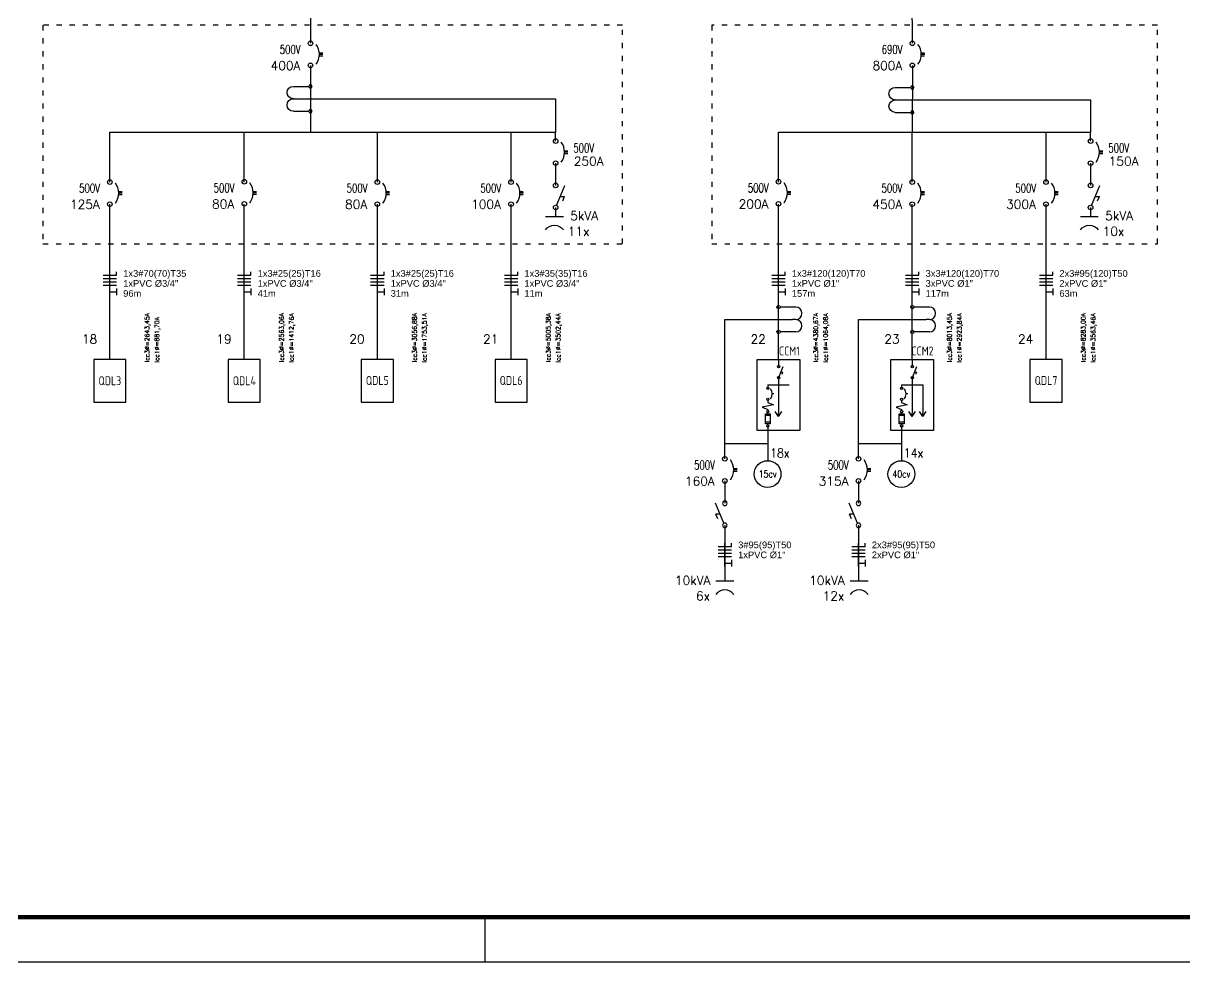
# Model space of a CAD drawing. Header units: millimetres. Extents: x 940 to 1964, y 1108 to 2381.
# Drawn here: x 1122.4 to 1382.9, y 1787.3 to 1997.7 of the extents above; entities that cross this region are included whole.
import ezdxf
from ezdxf.enums import TextEntityAlignment as Align

# ---------------------------------------------------------------- set-up
doc = ezdxf.new("R2010")
doc.units = ezdxf.units.MM
doc.header["$LTSCALE"] = 0.75
doc.linetypes.add('ACAD_ISO03W100', pattern=[30, 12, -18])
doc.layers.add('Alimentadores', color=7, linetype='Continuous', lineweight=25)
for name, color, linetype in [('ARQ-FOLHA', 7, 'Continuous'), ('MISC', 7, 'Continuous'), ('SYMS', 72, 'Continuous'), ('TAGS', 250, 'Continuous'), ('TERMS', 250, 'Continuous')]:
    doc.layers.add(name, color=color, linetype=linetype)
doc.styles.get("Standard").update_dxf_attribs({"font": 'arial.ttf'})
doc.styles.add('WD', font='romans.shx')
doc.styles.add('WD_IEC', font='isocp2.shx', dxfattribs={"width": 0.9, "height": 4})

# ---------------------------------------------------------------- blocks, each defined once
blk = doc.blocks.new('HCB11ML')
for p, q in [((0, 0.173), (0, 0.126)), ((0.188, 0), (0.25, 0)), ((0.25, 0), (0.312, 0.156)), ((0.312, 0.156), (0.375, -0.156)), ((0.375, -0.156), (0.438, 0)), ((0.438, 0), (0.467, 0)), ((0.562, 0), (0.531, 0)), ((0.562, 0.07), (0.844, 0.07)), ((0.562, -0.07), (0.562, 0.07)), ((0.609, 0.07), (0.609, -0.07)), ((0.797, 0.07), (0.797, -0.07)), ((0.844, 0.07), (0.844, -0.07)), ((0.875, 0), (0.844, 0)), ((0.844, -0.07), (0.562, -0.07))]:
    blk.add_line(p, q)
for centre in [(-0.155, 0), (0.155, 0), (0.499, 0), (0.905, 0)]:
    blk.add_circle(centre, 0.0322)
blk.add_arc((0, -0.109), 0.234, 53.1301, 126.8699)
at = {"style": 'WD', "width": 0.7}
for tag, p in [('INST', (0, 0.826)), ('LOC', (0, 0.656)), ('DESC1', (0, 0.5)), ('DESC2', (0, 0.344)), ('RATING1', (0, -0.188)), ('XREF', (0, -0.344))]:
    blk.add_attdef(tag, text='', height=0.125, dxfattribs=at).set_placement(p, align=Align.CENTER)
at = {"style": 'WD'}
for tag, p in [('TAG1', (0, 0.188)), ('MISC', (0.688, 0.125))]:
    blk.add_attdef(tag, text='', height=0.125, dxfattribs=at).set_placement(p, align=Align.CENTER)
for tag, p, height, flags in [('X4TERM01', (-0.188, 0), 0.0125, 1), ('X2LINK', (0, 0.219), 0.01, 1), ('X8LINK', (0, 0), 0.01, 1), ('FAMILY', (0.205, 0.152), 0.01, 9), ('CONTACT', (0.205, 0.133), 0.01, 9), ('X1TERM02', (0.938, 0), 0.0125, 1)]:
    blk.add_attdef(tag, p, '', height=height, dxfattribs=dict(at, flags=flags))
at = {"linetype": 'Continuous', "style": 'WD', "flags": 9}
for tag, p in [('ASSYCODE', (0.219, 0.062)), ('MFG', (0.228, 0.089)), ('CAT', (0.23, 0.108))]:
    blk.add_attdef(tag, text='', height=0.01, dxfattribs=at).set_placement(p, align=Align.CENTER)
at = {"linetype": 'Continuous', "style": 'WD', "flags": 8}
blk.add_attdef('TERM01', text='', height=0.125, dxfattribs=at).set_placement((-0.25, -0.031), align=Align.TOP_RIGHT)
blk.add_attdef('TERM02', text='', height=0.125, dxfattribs=at).set_placement((1, -0.031), align=Align.TOP_LEFT)
blk = doc.blocks.new('HC01_P')
for q in [(0.125, 0.062), (0.125, -0.062), (0.094, 0)]:
    blk.add_line((0.031, 0), q)
at = {"style": 'WD', "width": 0.7}
for tag, p in [('DESC1', (0.031, 0.406)), ('DESC2', (0.031, 0.25))]:
    blk.add_attdef(tag, text='', height=0.125, dxfattribs=at).set_placement(p, align=Align.RIGHT)
for tag, p in [('INST', (0.156, 0.406)), ('LOC', (0.156, 0.25))]:
    blk.add_attdef(tag, p, '', height=0.125, dxfattribs=at)
at = {"style": 'WD'}
for tag, p, height in [('TAG1', (0.156, 0.094), 0.125), ('X2LINK', (0.062, 0.125), 0.01), ('X8LINK', (0.062, -0.125), 0.01)]:
    blk.add_attdef(tag, p, '', height=height, dxfattribs=at)
for tag, p, height, flags in [('X1TERM01', (0.094, 0), 0.0125, 1), ('X1TERMDESC01', (0.101, 0.021), 0.01, 1), ('FAMILY', (0.205, 0.059), 0.01, 9)]:
    blk.add_attdef(tag, p, '', height=height, dxfattribs=dict(at, flags=flags))
at = {"linetype": 'Continuous', "style": 'WD', "flags": 9}
for tag, p in [('ASSYCODE', (0.29, 0.035)), ('MFG', (0.29, 0.057)), ('CAT', (0.292, 0.077))]:
    blk.add_attdef(tag, text='', height=0.01, dxfattribs=at).set_placement(p, align=Align.CENTER)
at = {"linetype": 'Continuous', "style": 'WD', "flags": 8}
blk.add_attdef('TERM01', text='', height=0.125, dxfattribs=at).set_placement((0.156, -0.047), align=Align.TOP_LEFT)
blk = doc.blocks.new('HDS11')
for p, q in [((0.126, 0.013), (-0.156, 0.13)), ((0, 0.065), (0, 0.125)), ((0.062, 0.099), (0, 0.125))]:
    blk.add_line(p, q)
for centre in [(-0.155, 0), (0.155, 0)]:
    blk.add_circle(centre, 0.0322)
at = {"style": 'WD', "width": 0.7}
for tag, p in [('INST', (0, 0.625)), ('LOC', (0, 0.469)), ('RATING1', (0, 0.156)), ('XREF', (0, -0.236)), ('DESC1', (0, -0.406)), ('DESC2', (0, -0.562))]:
    blk.add_attdef(tag, text='', height=0.125, dxfattribs=at).set_placement(p, align=Align.CENTER)
at = {"style": 'WD'}
blk.add_attdef('TAG1', text='', height=0.125, dxfattribs=at).set_placement((0, 0.312), align=Align.CENTER)
for tag, p in [('X2LINK', (0, 0.438)), ('X8LINK', (0, -0.016))]:
    blk.add_attdef(tag, p, '', height=0.01, dxfattribs=at)
for tag, p, height, flags in [('X4TERM01', (-0.188, 0), 0.0125, 1), ('X1TERM02', (0.188, 0), 0.0125, 1), ('FAMILY', (0.206, 0.131), 0.01, 9), ('CONTACT', (0.206, 0.04), 0.01, 9)]:
    blk.add_attdef(tag, p, '', height=height, dxfattribs=dict(at, flags=flags))
at = {"linetype": 'Continuous', "style": 'WD', "flags": 9}
for tag, p in [('ASSYCODE', (0.219, 0.062)), ('MFG', (0.228, 0.089)), ('CAT', (0.23, 0.108))]:
    blk.add_attdef(tag, text='', height=0.01, dxfattribs=at).set_placement(p, align=Align.CENTER)
at = {"linetype": 'Continuous', "style": 'WD', "flags": 8}
blk.add_attdef('TERM01', text='', height=0.125, dxfattribs=at).set_placement((-0.25, -0.031), align=Align.TOP_RIGHT)
blk.add_attdef('TERM02', text='', height=0.125, dxfattribs=at).set_placement((0.25, -0.031), align=Align.TOP_LEFT)
blk = doc.blocks.new('HMO12')
blk.add_circle((0, 0), 0.188)
at = {"style": 'WD'}
for tag, width, p in [('INST', 0.7, (-0.026, 0.559)), ('LOC', 0.7, (-0.026, 0.39)), ('TAG1', 0.9, (-0.031, 0.234)), ('RATING1', 0.8, (0, 0))]:
    blk.add_attdef(tag, text='', height=0.125, dxfattribs=dict(at, width=width)).set_placement(p, align=Align.CENTER)
at = {"style": 'WD', "flags": 9}
blk.add_attdef('FAMILY', text='', height=0.01, dxfattribs=at).set_placement((-0.005, 0.17), align=Align.CENTER)
at = {"linetype": 'Continuous', "style": 'WD', "flags": 1}
for tag, p in [('CAT', (0, 0.159)), ('MFG', (0, 0.14))]:
    blk.add_attdef(tag, text='', height=0.01, dxfattribs=at).set_placement(p, align=Align.MIDDLE)
at = {"style": 'WD'}
for tag, p, width in [('DESC1', (1.126, 0.046), 0.9), ('DESC2', (1.126, -0.11), 0.9), ('DESC3', (1.126, -0.266), 0.9), ('RATING3', (1.125, -0.423), 0.8), ('RATING4', (1.125, -0.579), 0.8), ('WDTAGALT', (1.125, -0.75), 0.7)]:
    blk.add_attdef(tag, p, '', height=0.125, dxfattribs=dict(at, width=width))
at = {"style": 'WD', "flags": 1}
for tag, p in [('X4TERM01', (-0.188, 0)), ('X1TERM02', (0.188, 0)), ('X0TERM03', (0.133, -0.133))]:
    blk.add_attdef(tag, p, '', height=0.0125, dxfattribs=at)
at = {"linetype": 'Continuous', "style": 'WD', "flags": 9}
blk.add_attdef('ASSYCODE', text='', height=0.01, dxfattribs=at).set_placement((0, 0.125), align=Align.CENTER)
at = {"linetype": 'Continuous', "style": 'WD'}
blk.add_attdef('TERM01', text='', height=0.125, dxfattribs=at).set_placement((-0.231, -0.035), align=Align.TOP_RIGHT)
at = {"style": 'WD', "width": 0.8}
blk.add_attdef('RATING2', text='', height=0.125, dxfattribs=at).set_placement((0.001, -0.016), align=Align.TOP_CENTER)
at = {"linetype": 'Continuous', "style": 'WD'}
for tag, p in [('TERM02', (0.231, -0.035)), ('TERM03', (0.062, -0.219))]:
    blk.add_attdef(tag, text='', height=0.125, dxfattribs=at).set_placement(p, align=Align.TOP_LEFT)
blk = doc.blocks.new('HCB1')
blk.add_line((0, 0.173), (0, 0.126))
for centre in [(-0.155, 0), (0.155, 0)]:
    blk.add_circle(centre, 0.0322)
blk.add_arc((0, -0.109), 0.234, 53.1301, 126.8699)
at = {"style": 'WD', "width": 0.7}
for tag, p in [('INST', (0, 0.826)), ('LOC', (0, 0.656)), ('DESC1', (0, 0.5)), ('DESC2', (0, 0.344)), ('RATING1', (0, -0.188)), ('XREF', (0, -0.344))]:
    blk.add_attdef(tag, text='', height=0.125, dxfattribs=at).set_placement(p, align=Align.CENTER)
at = {"style": 'WD'}
blk.add_attdef('TAG1', text='', height=0.125, dxfattribs=at).set_placement((0, 0.188), align=Align.CENTER)
for tag, p in [('X2LINK', (0, 0.219)), ('X8LINK', (0, 0))]:
    blk.add_attdef(tag, p, '', height=0.01, dxfattribs=at)
for tag, p, height, flags in [('X4TERM01', (-0.188, 0), 0.0125, 1), ('X1TERM02', (0.188, 0), 0.0125, 1), ('FAMILY', (0.205, 0.152), 0.01, 9), ('CONTACT', (0.205, 0.133), 0.01, 9)]:
    blk.add_attdef(tag, p, '', height=height, dxfattribs=dict(at, flags=flags))
at = {"linetype": 'Continuous', "style": 'WD', "flags": 9}
for tag, p in [('ASSYCODE', (0.219, 0.062)), ('MFG', (0.228, 0.089)), ('CAT', (0.23, 0.108))]:
    blk.add_attdef(tag, text='', height=0.01, dxfattribs=at).set_placement(p, align=Align.CENTER)
at = {"linetype": 'Continuous', "style": 'WD', "flags": 8}
blk.add_attdef('TERM01', text='', height=0.125, dxfattribs=at).set_placement((-0.25, -0.031), align=Align.TOP_RIGHT)
blk.add_attdef('TERM02', text='', height=0.125, dxfattribs=at).set_placement((0.25, -0.031), align=Align.TOP_LEFT)
blk = doc.blocks.new('NFFFT')
for p, q in [((0, 0), (0, 7)), ((2, 6), (2, 7)), ((-2, 6), (2, 6)), ((-2, 5), (2, 5)), ((-2, 4), (2, 4)), ((-2, 3), (2, 3)), ((0, 1), (2, 1)), ((2, 2), (2, 0))]:
    blk.add_line(p, q)
for tag, p in [('BITOLA', (4, 6.5)), ('DUTO', (4, 3.5)), ('DISTANCIA', (4, 0.5))]:
    blk.add_attdef(tag, text='', height=2).set_placement(p, align=Align.MIDDLE_LEFT)
blk = doc.blocks.new('FOLHA A1')
at = {"layer": 'ARQ-FOLHA'}
for p, q in [((286, -594), (286, -584)), ((0, -594), (841, -594))]:
    blk.add_line(p, q, dxfattribs=at)
at = {"layer": 'ARQ-FOLHA', "const_width": 1}
blk.add_lwpolyline([(25, -10), (25, -584), (831, -584), (831, -10), (25, -10)], dxfattribs=at)
blk = doc.blocks.new('HCA1')
blk.add_line((-0.0312, 0.0625), (-0.0312, -0.0625))
blk.add_arc((0.1094, 0), 0.0781, 126.8699, 233.1301)
at = {"style": 'WD'}
for tag, width, p in [('INST', 0.7, (0, 0.8883)), ('LOC', 0.7, (0, 0.7187)), ('DESC1', 0.7, (0, 0.5625)), ('DESC2', 0.7, (0, 0.4062)), ('RATING1', 0.9, (0.0055, 0.0938))]:
    blk.add_attdef(tag, text='', height=0.125, dxfattribs=dict(at, width=width)).set_placement(p, align=Align.CENTER)
blk.add_attdef('TAG1', text='', height=0.125, dxfattribs=at).set_placement((0, 0.25), align=Align.CENTER)
for tag, p, height, flags in [('FAMILY', (0.2047, 0.1523), 0.01, 9), ('X4TERM01', (-0.0312, 0), 0.0125, 1), ('X1TERM02', (0.0312, 0), 0.0125, 1)]:
    blk.add_attdef(tag, p, '', height=height, dxfattribs=dict(at, flags=flags))
at = {"linetype": 'Continuous', "style": 'WD', "flags": 9}
for tag, p in [('MFG', (0.2278, 0.0887)), ('CAT', (0.2297, 0.1082)), ('ASSYCODE', (0.2188, 0.0625))]:
    blk.add_attdef(tag, text='', height=0.01, dxfattribs=at).set_placement(p, align=Align.CENTER)
at = {"linetype": 'Continuous', "style": 'WD', "flags": 8}
blk.add_attdef('TERM01', text='', height=0.125, dxfattribs=at).set_placement((-0.0938, -0.047), align=Align.TOP_RIGHT)
blk.add_attdef('TERM02', text='', height=0.125, dxfattribs=at).set_placement((0.0938, -0.047), align=Align.TOP_LEFT)
at = {"style": 'WD', "width": 0.9}
blk.add_attdef('RATING2', text='', height=0.125, dxfattribs=at).set_placement((0.0055, -0.2032), align=Align.TOP_CENTER)
blk = doc.blocks.new('HXF1PT')
for p, q in [((-0.25, 0.344), (-0.25, 0.032)), ((0, 0.344), (0, 0.281)), ((0.25, 0.344), (0.25, 0.032))]:
    blk.add_line(p, q)
for centre in [(-0.249, 0), (0.249, 0)]:
    blk.add_circle(centre, 0.0322)
for centre in [(-0.125, 0.344), (0.125, 0.344)]:
    blk.add_arc(centre, 0.125, 0, 180)
at = {"style": 'WD', "width": 0.7}
for tag, p in [('INST', (-0.388, 0.577)), ('LOC', (-0.388, 0.408)), ('DESC1', (-0.388, 0.252)), ('DESC2', (-0.388, 0.095))]:
    blk.add_attdef(tag, text='', height=0.125, dxfattribs=at).set_placement(p, align=Align.RIGHT)
at = {"style": 'WD'}
blk.add_attdef('TYPE', text='', height=0.125, dxfattribs=at).set_placement((0, 0.125), align=Align.CENTER)
blk.add_attdef('TAG1', (0.368, 0.188), '', height=0.125, dxfattribs=at)
for tag, p, height, flags in [('X4TERM01', (-0.281, 0), 0.0125, 1), ('X1TERM02', (0.281, 0), 0.0125, 1), ('FAMILY', (0.304, 0.191), 0.01, 9), ('X8TERM01', (-0.249, -0.032), 0.0125, 1), ('X8TERM02', (0.249, -0.032), 0.0125, 1)]:
    blk.add_attdef(tag, p, '', height=height, dxfattribs=dict(at, flags=flags))
at = {"linetype": 'Continuous', "style": 'WD', "flags": 9}
for tag, p in [('ASSYCODE', (0.329, 0.119)), ('MFG', (0.327, 0.143)), ('CAT', (0.329, 0.162))]:
    blk.add_attdef(tag, text='', height=0.01, dxfattribs=at).set_placement(p, align=Align.CENTER)
at = {"style": 'WD', "width": 0.7}
blk.add_attdef('RATING1', (0.368, 0.031), '', height=0.125, dxfattribs=at)
at = {"linetype": 'Continuous', "style": 'WD', "flags": 8}
for tag, p in [('TERM01', (-0.188, -0.031)), ('TERM02', (0.328, -0.031))]:
    blk.add_attdef(tag, text='', height=0.125, dxfattribs=at).set_placement(p, align=Align.TOP_LEFT)
blk = doc.blocks.new('CC')

msp = doc.modelspace()

# ---------------------------------------------------------------- linework, layer by layer
at = {"ltscale": 0.13}
for p, q in [((1186.77, 2072.65), (1186.8, 1993.23)), ((1321.82, 1993.23), (1321.8, 2018.29)), ((1188.78, 1991.07), (1189.54, 1991.07)), ((1323.81, 1991.07), (1324.57, 1991.07)), ((1186.8, 1988.28), (1186.8, 1973.29)), ((1188.78, 1990.43), (1189.54, 1990.43)), ((1321.82, 1988.28), (1321.8, 1973.29)), ((1323.81, 1990.43), (1324.57, 1990.43)), ((1141.8, 1962.12), (1141.8, 1973.29)), ((1171.96, 1962.12), (1171.96, 1973.29)), ((1201.8, 1962.12), (1201.8, 1973.29)), ((1231.8, 1962.12), (1231.8, 1973.29)), ((1291.8, 1962.12), (1291.8, 1973.29)), ((1321.8, 1962.12), (1321.8, 1973.29)), ((1351.8, 1962.12), (1351.8, 1973.29)), ((1243.78, 1969.15), (1244.54, 1969.15)), ((1243.78, 1968.51), (1244.54, 1968.51)), ((1363.78, 1969.15), (1364.54, 1969.15)), ((1363.78, 1968.51), (1364.54, 1968.51)), ((1143.78, 1959.96), (1144.54, 1959.96)), ((1173.94, 1960.02), (1174.7, 1960.02)), ((1203.78, 1959.96), (1204.54, 1959.96)), ((1233.78, 1959.96), (1234.54, 1959.96)), ((1293.78, 1960.02), (1294.54, 1960.02)), ((1323.78, 1959.96), (1324.54, 1959.96)), ((1353.78, 1959.96), (1354.54, 1959.96)), ((1141.8, 1922.34), (1141.8, 1957.16)), ((1143.78, 1959.32), (1144.54, 1959.32)), ((1171.96, 1922.34), (1171.96, 1957.16)), ((1173.94, 1959.38), (1174.7, 1959.38)), ((1201.8, 1922.34), (1201.8, 1957.16)), ((1203.78, 1959.32), (1204.54, 1959.32)), ((1231.8, 1922.34), (1231.8, 1957.16)), ((1233.78, 1959.32), (1234.54, 1959.32)), ((1291.8, 1922.34), (1291.8, 1957.16)), ((1293.78, 1959.38), (1294.54, 1959.38)), ((1321.8, 1922.34), (1321.8, 1957.16)), ((1323.78, 1959.32), (1324.54, 1959.32)), ((1351.8, 1922.34), (1351.8, 1957.16)), ((1353.78, 1959.32), (1354.54, 1959.32)), ((1291.8, 1922.34), (1291.8, 1920.75)), ((1321.8, 1922.34), (1321.8, 1920.75)), ((1291.8, 1918.27), (1291.8, 1916.68)), ((1321.8, 1918.27), (1321.8, 1916.68)), ((1289.4, 1916.68), (1289.4, 1915.88)), ((1289.4, 1916.68), (1294.19, 1916.68)), ((1291.8, 1916.68), (1291.8, 1910.29)), ((1319.4, 1916.68), (1319.4, 1915.88)), ((1319.4, 1916.68), (1324.19, 1916.68)), ((1321.8, 1916.68), (1321.8, 1910.29)), ((1324.19, 1916.68), (1324.19, 1910.29)), ((1289.4, 1907.41), (1289.4, 1899.63)), ((1319.4, 1907.41), (1319.4, 1899.63)), ((1281.72, 1897.89), (1282.49, 1897.89)), ((1281.72, 1897.25), (1282.49, 1897.25)), ((1311.72, 1897.89), (1312.49, 1897.89)), ((1311.72, 1897.25), (1312.49, 1897.25))]:
    msp.add_line(p, q, dxfattribs=at)
at = {"linetype": 'ByBlock', "ltscale": 0.13}
for p, q in [((1183.65, 1980.78), (1241.8, 1980.78)), ((1241.8, 1980.78), (1241.8, 1973.29)), ((1318.67, 1980.52), (1361.8, 1980.52)), ((1361.8, 1980.52), (1361.8, 1973.29)), ((1241.8, 1971.31), (1241.8, 1973.29)), ((1361.8, 1971.31), (1361.8, 1973.29)), ((1241.8, 1966.35), (1241.8, 1961.35)), ((1361.8, 1966.35), (1361.8, 1961.35)), ((1241.8, 1956.4), (1241.8, 1954.42)), ((1361.8, 1956.4), (1361.8, 1954.42)), ((1279.74, 1903.52), (1279.74, 1931.29)), ((1279.74, 1931.29), (1294.94, 1931.29)), ((1309.74, 1903.52), (1309.74, 1931.29)), ((1309.74, 1931.29), (1324.94, 1931.29)), ((1279.74, 1903.52), (1289.4, 1903.52)), ((1279.74, 1900.05), (1279.74, 1903.52)), ((1309.74, 1903.52), (1319.4, 1903.52)), ((1309.74, 1900.05), (1309.74, 1903.52)), ((1279.74, 1895.09), (1279.74, 1890.09)), ((1309.74, 1895.09), (1309.74, 1890.09)), ((1279.74, 1885.14), (1279.74, 1872.65)), ((1309.74, 1885.14), (1309.74, 1872.65))]:
    msp.add_line(p, q, dxfattribs=at)
at = {"lineweight": 30, "ltscale": 0.13}
for p, q in [((1141.8, 1973.29), (1241.8, 1973.29)), ((1291.8, 1973.29), (1361.8, 1973.29))]:
    msp.add_line(p, q, dxfattribs=at)
at = {"linetype": 'ACAD_ISO03W100', "ltscale": 0.13}
for points in [[(1126.8, 1948.29), (1256.8, 1948.29), (1256.8, 1997.29), (1126.8, 1997.29)], [(1276.8, 1948.29), (1376.8, 1948.29), (1376.8, 1997.29), (1276.8, 1997.29)]]:
    msp.add_lwpolyline(points, close=True, dxfattribs=at)
at = {"ltscale": 0.13}
for points in [[(1138.2, 1912.77), (1145.39, 1912.77), (1145.39, 1922.34), (1138.2, 1922.34)], [(1168.37, 1912.77), (1175.55, 1912.77), (1175.55, 1922.34), (1168.37, 1922.34)], [(1198.2, 1912.77), (1205.39, 1912.77), (1205.39, 1922.34), (1198.2, 1922.34)], [(1228.2, 1912.77), (1235.39, 1912.77), (1235.39, 1922.34), (1228.2, 1922.34)], [(1287.01, 1922.34), (1296.58, 1922.34), (1296.58, 1906.38), (1287.01, 1906.38)], [(1317.01, 1922.34), (1326.58, 1922.34), (1326.58, 1906.38), (1317.01, 1906.38)], [(1348.2, 1912.77), (1355.39, 1912.77), (1355.39, 1922.34), (1348.2, 1922.34)]]:
    msp.add_lwpolyline(points, close=True, dxfattribs=at)

# ---------------------------------------------------------------- block references
at = {"xscale": 0.748125, "yscale": 0.748125, "zscale": 0.748125}
for p, values in [((1141.8, 1936.76), {'BITOLA': '1x3#70(70)T35', 'DUTO': '1xPVC Ø3/4"', 'DISTANCIA': '96m'}), ((1171.96, 1936.76), {'BITOLA': '1x3#25(25)T16', 'DUTO': '1xPVC Ø3/4"', 'DISTANCIA': '41m'}), ((1201.8, 1936.76), {'BITOLA': '1x3#25(25)T16', 'DUTO': '1xPVC Ø3/4"', 'DISTANCIA': '31m'}), ((1231.8, 1936.76), {'BITOLA': '1x3#35(35)T16', 'DUTO': '1xPVC Ø3/4"', 'DISTANCIA': '11m'}), ((1291.8, 1936.76), {'BITOLA': '1x3#120(120)T70', 'DUTO': '1xPVC Ø1"', 'DISTANCIA': '157m'}), ((1321.8, 1936.76), {'BITOLA': '3x3#120(120)T70', 'DUTO': '3xPVC Ø1"', 'DISTANCIA': '117m'}), ((1351.8, 1936.76), {'BITOLA': '2x3#95(120)T50', 'DUTO': '2xPVC Ø1"', 'DISTANCIA': '63m'})]:
    msp.add_blockref('NFFFT', p, dxfattribs=at).add_auto_attribs(values)
ref = msp.add_blockref('NFFFT', (1279.74, 1875.9), dxfattribs=dict(xscale=0.748125, yscale=0.748125, zscale=0.748125))
ref.add_attrib('BITOLA', '3#95(95)T50', dxfattribs={"height": 1.4963}).set_placement((1282.74, 1880.76), align=Align.MIDDLE_LEFT)
ref.add_attrib('DUTO', '1xPVC Ø1"', dxfattribs={"height": 1.496}).set_placement((1282.74, 1878.52), align=Align.MIDDLE_LEFT)
ref = msp.add_blockref('NFFFT', (1309.74, 1875.9), dxfattribs=dict(xscale=0.748125, yscale=0.748125, zscale=0.748125))
ref.add_attrib('BITOLA', '2x3#95(95)T50', dxfattribs={"height": 1.4963}).set_placement((1312.74, 1880.76), align=Align.MIDDLE_LEFT)
ref.add_attrib('DUTO', '2xPVC Ø1"', dxfattribs={"height": 1.496}).set_placement((1312.74, 1878.52), align=Align.MIDDLE_LEFT)
at = {"layer": 'Alimentadores', "linetype": 'ByBlock', "ltscale": 0.13}
ref = msp.add_blockref('CC', (3471.8, 648.66), dxfattribs=dict(at, rotation=90))
ref.add_attrib('Nº', '18', (1135.52, 1925.9), dxfattribs={"layer": '0', "linetype": 'ByBlock', "ltscale": 0.13, "height": 2, "style": 'WD'})
ref.add_attrib('ICC 3Ø', 'Icc3Ø=2643,45A', (1150.65, 1921.7), dxfattribs={"layer": '0', "linetype": 'ByBlock', "ltscale": 0.13, "height": 1, "rotation": 90, "style": 'WD'})
ref.add_attrib('ICC1Ø', 'Icc1Ø=881,70A', (1152.86, 1921.64), dxfattribs={"layer": '0', "linetype": 'ByBlock', "ltscale": 0.13, "height": 1, "rotation": 90, "style": 'WD'})
ref = msp.add_blockref('CC', (3501.96, 648.66), dxfattribs=dict(at, rotation=90))
ref.add_attrib('Nº', '19', (1165.68, 1925.9), dxfattribs={"layer": '0', "linetype": 'ByBlock', "ltscale": 0.13, "height": 2, "style": 'WD'})
ref.add_attrib('ICC 3Ø', 'Icc3Ø=2563,06A', (1180.81, 1921.7), dxfattribs={"layer": '0', "linetype": 'ByBlock', "ltscale": 0.13, "height": 1, "rotation": 90, "style": 'WD'})
ref.add_attrib('ICC1Ø', 'Icc1Ø=1412,76A', (1183.03, 1921.64), dxfattribs={"layer": '0', "linetype": 'ByBlock', "ltscale": 0.13, "height": 1, "rotation": 90, "style": 'WD'})
ref = msp.add_blockref('CC', (3531.8, 648.66), dxfattribs=dict(at, rotation=90))
ref.add_attrib('Nº', '20', (1195.52, 1925.9), dxfattribs={"layer": '0', "linetype": 'ByBlock', "ltscale": 0.13, "height": 2, "style": 'WD'})
ref.add_attrib('ICC 3Ø', 'Icc3Ø=3056,88A', (1210.65, 1921.7), dxfattribs={"layer": '0', "linetype": 'ByBlock', "ltscale": 0.13, "height": 1, "rotation": 90, "style": 'WD'})
ref.add_attrib('ICC1Ø', 'Icc1Ø=1753,51A', (1212.86, 1921.64), dxfattribs={"layer": '0', "linetype": 'ByBlock', "ltscale": 0.13, "height": 1, "rotation": 90, "style": 'WD'})
ref = msp.add_blockref('CC', (3561.8, 648.66), dxfattribs=dict(at, rotation=90))
ref.add_attrib('Nº', '21', (1225.52, 1925.9), dxfattribs={"layer": '0', "linetype": 'ByBlock', "ltscale": 0.13, "height": 2, "style": 'WD'})
ref.add_attrib('ICC 3Ø', 'Icc3Ø=5005,38A', (1240.65, 1921.7), dxfattribs={"layer": '0', "linetype": 'ByBlock', "ltscale": 0.13, "height": 1, "rotation": 90, "style": 'WD'})
ref.add_attrib('ICC1Ø', 'Icc1Ø=3502,44A', (1242.86, 1921.64), dxfattribs={"layer": '0', "linetype": 'ByBlock', "ltscale": 0.13, "height": 1, "rotation": 90, "style": 'WD'})
ref = msp.add_blockref('CC', (3621.8, 648.66), dxfattribs=dict(at, rotation=90))
ref.add_attrib('Nº', '22', (1285.52, 1925.9), dxfattribs={"layer": '0', "linetype": 'ByBlock', "ltscale": 0.13, "height": 2, "style": 'WD'})
ref.add_attrib('ICC 3Ø', 'Icc3Ø=4380,67A', (1300.65, 1921.7), dxfattribs={"layer": '0', "linetype": 'ByBlock', "ltscale": 0.13, "height": 1, "rotation": 90, "style": 'WD'})
ref.add_attrib('ICC1Ø', 'Icc1Ø=1064,08A', (1302.86, 1921.64), dxfattribs={"layer": '0', "linetype": 'ByBlock', "ltscale": 0.13, "height": 1, "rotation": 90, "style": 'WD'})
ref = msp.add_blockref('CC', (3651.8, 648.66), dxfattribs=dict(at, rotation=90))
ref.add_attrib('Nº', '23', (1315.52, 1925.9), dxfattribs={"layer": '0', "linetype": 'ByBlock', "ltscale": 0.13, "height": 2, "style": 'WD'})
ref.add_attrib('ICC 3Ø', 'Icc3Ø=8013,45A', (1330.65, 1921.7), dxfattribs={"layer": '0', "linetype": 'ByBlock', "ltscale": 0.13, "height": 1, "rotation": 90, "style": 'WD'})
ref.add_attrib('ICC1Ø', 'Icc1Ø=2923,84A', (1332.86, 1921.64), dxfattribs={"layer": '0', "linetype": 'ByBlock', "ltscale": 0.13, "height": 1, "rotation": 90, "style": 'WD'})
ref = msp.add_blockref('CC', (3681.8, 648.66), dxfattribs=dict(at, rotation=90))
ref.add_attrib('Nº', '24', (1345.52, 1925.9), dxfattribs={"layer": '0', "linetype": 'ByBlock', "ltscale": 0.13, "height": 2, "style": 'WD'})
ref.add_attrib('ICC 3Ø', 'Icc3Ø=8283,00A', (1360.65, 1921.7), dxfattribs={"layer": '0', "linetype": 'ByBlock', "ltscale": 0.13, "height": 1, "rotation": 90, "style": 'WD'})
ref.add_attrib('ICC1Ø', 'Icc1Ø=3563,46A', (1362.86, 1921.64), dxfattribs={"layer": '0', "linetype": 'ByBlock', "ltscale": 0.13, "height": 1, "rotation": 90, "style": 'WD'})
at = {"layer": 'ARQ-FOLHA'}
msp.add_blockref('FOLHA A1', (940.01, 2381.28), dxfattribs=at)
at = {"layer": 'SYMS', "ltscale": 0.13}
ref = msp.add_blockref('HCB1', (1186.8, 1990.75), dxfattribs=dict(at, xscale=15.96, yscale=15.96, zscale=15.96, rotation=270))
ref.add_attrib('RATING1', '500V', dxfattribs={"layer": 'MISC', "height": 1.995, "style": 'WD', "width": 0.7}).set_placement((1184.58, 1990.25), align=Align.BOTTOM_RIGHT)
ref.add_attrib('TERM01', '400A', dxfattribs={"layer": 'TERMS', "linetype": 'Continuous', "height": 1.995, "style": 'WD', "flags": 8}).set_placement((1184.53, 1986.63), align=Align.BOTTOM_RIGHT)
ref = msp.add_blockref('HCB1', (1321.82, 1990.75), dxfattribs=dict(at, xscale=15.96, yscale=15.96, zscale=15.96, rotation=270))
ref.add_attrib('RATING1', '690V', dxfattribs={"layer": 'MISC', "height": 1.995, "style": 'WD', "width": 0.7}).set_placement((1319.61, 1990.25), align=Align.BOTTOM_RIGHT)
ref.add_attrib('TERM01', '800A', dxfattribs={"layer": 'TERMS', "linetype": 'Continuous', "height": 1.995, "style": 'WD', "flags": 8}).set_placement((1319.56, 1986.63), align=Align.BOTTOM_RIGHT)
at = {"layer": 'SYMS'}
for name, p, xscale, yscale, zscale, rotation in [('HXF1PT', (1186.8, 1980.78), -11.172, 11.172, 11.172, 90), ('HXF1PT', (1321.81, 1980.52), -11.172, 11.172, 11.172, 90), ('HDS11', (1241.8, 1958.88), 15.96, 15.96, 15.96, 270), ('HDS11', (1361.8, 1958.88), 15.96, 15.96, 15.96, 270), ('HXF1PT', (1291.8, 1931.29), 11.172, 11.172, 11.172, 270), ('HXF1PT', (1321.8, 1931.29), 11.172, 11.172, 11.172, 270), ('HDS11', (1291.8, 1919.51), 7.98, 7.98, 7.98, 270), ('HDS11', (1321.8, 1919.51), 7.98, 7.98, 7.98, 270), ('HC01_P', (1291.8, 1909.17), 11.97, 11.97, 11.97, 89.99999999999999), ('HC01_P', (1321.8, 1909.17), 11.97, 11.97, 11.97, 89.99999999999999), ('HC01_P', (1324.19, 1909.17), 11.97, 11.97, 11.97, 89.99999999999999), ('HDS11', (1279.74, 1887.62), -15.96, 15.96, 15.96, 90), ('HDS11', (1309.74, 1887.62), -15.96, 15.96, 15.96, 90)]:
    msp.add_blockref(name, p, dxfattribs=dict(at, xscale=xscale, yscale=yscale, zscale=zscale, rotation=rotation))
at = {"layer": 'SYMS', "ltscale": 0.13}
ref = msp.add_blockref('HCB1', (1241.8, 1968.83), dxfattribs=dict(at, xscale=15.96, yscale=15.96, zscale=15.96, rotation=270))
ref.add_attrib('RATING1', '500V', dxfattribs={"layer": 'MISC', "height": 1.995, "style": 'WD', "width": 0.7}).set_placement((1245.77, 1968.15), align=Align.BOTTOM_LEFT)
ref.add_attrib('TERM01', '250A', dxfattribs={"layer": 'TERMS', "linetype": 'Continuous', "height": 1.995, "style": 'WD', "flags": 8}).set_placement((1245.88, 1965.2), align=Align.BOTTOM_LEFT)
ref = msp.add_blockref('HCB1', (1361.8, 1968.83), dxfattribs=dict(at, xscale=15.96, yscale=15.96, zscale=15.96, rotation=270))
ref.add_attrib('RATING1', '500V', dxfattribs={"layer": 'MISC', "height": 1.995, "style": 'WD', "width": 0.7}).set_placement((1365.77, 1968.15), align=Align.BOTTOM_LEFT)
ref.add_attrib('TERM01', '150A', dxfattribs={"layer": 'TERMS', "linetype": 'Continuous', "height": 1.995, "style": 'WD', "flags": 8}).set_placement((1365.88, 1965.2), align=Align.BOTTOM_LEFT)
ref = msp.add_blockref('HCB1', (1141.8, 1959.64), dxfattribs=dict(at, xscale=15.96, yscale=15.96, zscale=15.96, rotation=270))
ref.add_attrib('RATING1', '500V', dxfattribs={"layer": 'MISC', "height": 1.995, "style": 'WD', "width": 0.7}).set_placement((1139.58, 1959.14), align=Align.BOTTOM_RIGHT)
ref.add_attrib('TERM01', '125A', dxfattribs={"layer": 'TERMS', "linetype": 'Continuous', "height": 1.995, "style": 'WD', "flags": 8}).set_placement((1139.53, 1955.52), align=Align.BOTTOM_RIGHT)
ref = msp.add_blockref('HCB1', (1171.96, 1959.71), dxfattribs=dict(at, xscale=15.96, yscale=15.96, zscale=15.96, rotation=270))
ref.add_attrib('RATING1', '500V', dxfattribs={"layer": 'MISC', "height": 1.995, "style": 'WD', "width": 0.7}).set_placement((1169.74, 1959.2), align=Align.BOTTOM_RIGHT)
ref.add_attrib('TERM01', '80A', dxfattribs={"layer": 'TERMS', "linetype": 'Continuous', "height": 1.995, "style": 'WD', "flags": 8}).set_placement((1169.69, 1955.59), align=Align.BOTTOM_RIGHT)
ref = msp.add_blockref('HCB1', (1201.8, 1959.64), dxfattribs=dict(at, xscale=15.96, yscale=15.96, zscale=15.96, rotation=270))
ref.add_attrib('RATING1', '500V', dxfattribs={"layer": 'MISC', "height": 1.995, "style": 'WD', "width": 0.7}).set_placement((1199.58, 1959.14), align=Align.BOTTOM_RIGHT)
ref.add_attrib('TERM01', '80A', dxfattribs={"layer": 'TERMS', "linetype": 'Continuous', "height": 1.995, "style": 'WD', "flags": 8}).set_placement((1199.53, 1955.52), align=Align.BOTTOM_RIGHT)
ref = msp.add_blockref('HCB1', (1231.8, 1959.64), dxfattribs=dict(at, xscale=15.96, yscale=15.96, zscale=15.96, rotation=270))
ref.add_attrib('RATING1', '500V', dxfattribs={"layer": 'MISC', "height": 1.995, "style": 'WD', "width": 0.7}).set_placement((1229.58, 1959.14), align=Align.BOTTOM_RIGHT)
ref.add_attrib('TERM01', '100A', dxfattribs={"layer": 'TERMS', "linetype": 'Continuous', "height": 1.995, "style": 'WD', "flags": 8}).set_placement((1229.53, 1955.52), align=Align.BOTTOM_RIGHT)
ref = msp.add_blockref('HCB1', (1291.8, 1959.71), dxfattribs=dict(at, xscale=15.96, yscale=15.96, zscale=15.96, rotation=270))
ref.add_attrib('RATING1', '500V', dxfattribs={"layer": 'MISC', "height": 1.995, "style": 'WD', "width": 0.7}).set_placement((1289.58, 1959.2), align=Align.BOTTOM_RIGHT)
ref.add_attrib('TERM01', '200A', dxfattribs={"layer": 'TERMS', "linetype": 'Continuous', "height": 1.995, "style": 'WD', "flags": 8}).set_placement((1289.53, 1955.59), align=Align.BOTTOM_RIGHT)
ref = msp.add_blockref('HCB1', (1321.8, 1959.64), dxfattribs=dict(at, xscale=15.96, yscale=15.96, zscale=15.96, rotation=270))
ref.add_attrib('RATING1', '500V', dxfattribs={"layer": 'MISC', "height": 1.995, "style": 'WD', "width": 0.7}).set_placement((1319.58, 1959.14), align=Align.BOTTOM_RIGHT)
ref.add_attrib('TERM01', '450A', dxfattribs={"layer": 'TERMS', "linetype": 'Continuous', "height": 1.995, "style": 'WD', "flags": 8}).set_placement((1319.53, 1955.52), align=Align.BOTTOM_RIGHT)
ref = msp.add_blockref('HCB1', (1351.8, 1959.64), dxfattribs=dict(at, xscale=15.96, yscale=15.96, zscale=15.96, rotation=270))
ref.add_attrib('RATING1', '500V', dxfattribs={"layer": 'MISC', "height": 1.995, "style": 'WD', "width": 0.7}).set_placement((1349.58, 1959.14), align=Align.BOTTOM_RIGHT)
ref.add_attrib('TERM01', '300A', dxfattribs={"layer": 'TERMS', "linetype": 'Continuous', "height": 1.995, "style": 'WD', "flags": 8}).set_placement((1349.53, 1955.52), align=Align.BOTTOM_RIGHT)
at = {"layer": 'SYMS', "linetype": 'ByBlock', "ltscale": 0.13}
ref = msp.add_blockref('HCA1', (1241.53, 1953.42), dxfattribs=dict(at, xscale=-32, yscale=32, zscale=32, rotation=90))
ref.add_attrib('TERM01', '5kVA', dxfattribs={"layer": 'TERMS', "linetype": 'Continuous', "height": 2, "style": 'WD', "flags": 8}).set_placement((1251.33, 1954.55), align=Align.MIDDLE_RIGHT)
ref.add_attrib('TAG1', '11x', dxfattribs={"layer": 'TAGS', "height": 2, "style": 'WD'}).set_placement((1249.4, 1951.08), align=Align.MIDDLE_RIGHT)
ref = msp.add_blockref('HCA1', (1361.53, 1953.42), dxfattribs=dict(at, xscale=-32, yscale=32, zscale=32, rotation=90))
ref.add_attrib('TERM01', '5kVA', dxfattribs={"layer": 'TERMS', "linetype": 'Continuous', "height": 2, "style": 'WD', "flags": 8}).set_placement((1371.33, 1954.55), align=Align.MIDDLE_RIGHT)
ref.add_attrib('TAG1', '10x', dxfattribs={"layer": 'TAGS', "height": 2, "style": 'WD'}).set_placement((1369.4, 1951.08), align=Align.MIDDLE_RIGHT)
at = {"layer": 'SYMS', "ltscale": 0.13, "xscale": 7.98, "yscale": 7.98, "zscale": 7.98, "rotation": 270}
for p in [(1289.4, 1914.64), (1319.4, 1914.64)]:
    msp.add_blockref('HCB11ML', p, dxfattribs=at)
at = {"layer": 'SYMS', "ltscale": 0.13}
ref = msp.add_blockref('HMO12', (1289.35, 1896.63), dxfattribs=dict(at, xscale=15.96, yscale=15.96, zscale=15.96))
ref.add_attrib('RATING2', '15cv', dxfattribs={"layer": 'MISC', "height": 1.596, "style": 'WD', "width": 0.8}).set_placement((1289.37, 1897.46), align=Align.TOP_CENTER)
ref.add_attrib('TAG1', '18x', dxfattribs={"layer": 'TAGS', "height": 1.995, "style": 'WD', "width": 0.9}).set_placement((1292.1, 1900.36), align=Align.CENTER)
ref = msp.add_blockref('HMO12', (1319.35, 1896.63), dxfattribs=dict(at, xscale=15.96, yscale=15.96, zscale=15.96))
ref.add_attrib('RATING2', '40cv', dxfattribs={"layer": 'MISC', "height": 1.596, "style": 'WD', "width": 0.8}).set_placement((1319.37, 1897.46), align=Align.TOP_CENTER)
ref.add_attrib('TAG1', '14x', dxfattribs={"layer": 'TAGS', "height": 1.995, "style": 'WD', "width": 0.9}).set_placement((1322.1, 1900.36), align=Align.CENTER)
ref = msp.add_blockref('HCB1', (1279.74, 1897.57), dxfattribs=dict(at, xscale=15.96, yscale=15.96, zscale=15.96, rotation=270))
ref.add_attrib('RATING1', '500V', dxfattribs={"layer": 'MISC', "height": 1.995, "style": 'WD', "width": 0.7}).set_placement((1277.53, 1897.07), align=Align.BOTTOM_RIGHT)
ref.add_attrib('TERM01', '160A', dxfattribs={"layer": 'TERMS', "linetype": 'Continuous', "height": 1.995, "style": 'WD', "flags": 8}).set_placement((1277.48, 1893.45), align=Align.BOTTOM_RIGHT)
ref = msp.add_blockref('HCB1', (1309.74, 1897.57), dxfattribs=dict(at, xscale=15.96, yscale=15.96, zscale=15.96, rotation=270))
ref.add_attrib('RATING1', '500V', dxfattribs={"layer": 'MISC', "height": 1.995, "style": 'WD', "width": 0.7}).set_placement((1307.53, 1897.07), align=Align.BOTTOM_RIGHT)
ref.add_attrib('TERM01', '315A', dxfattribs={"layer": 'TERMS', "linetype": 'Continuous', "height": 1.995, "style": 'WD', "flags": 8}).set_placement((1307.48, 1893.45), align=Align.BOTTOM_RIGHT)
at = {"layer": 'SYMS', "linetype": 'ByBlock', "ltscale": 0.13}
ref = msp.add_blockref('HCA1', (1279.74, 1871.65), dxfattribs=dict(at, xscale=32, yscale=32, zscale=32, rotation=270))
ref.add_attrib('TERM01', '10kVA', dxfattribs={"layer": 'TERMS', "linetype": 'Continuous', "height": 2, "style": 'WD', "flags": 8}).set_placement((1276.52, 1872.78), align=Align.MIDDLE_RIGHT)
ref.add_attrib('TAG1', '6x', dxfattribs={"layer": 'TAGS', "height": 2, "style": 'WD'}).set_placement((1276.45, 1869.31), align=Align.MIDDLE_RIGHT)
ref = msp.add_blockref('HCA1', (1309.87, 1871.65), dxfattribs=dict(at, xscale=32, yscale=32, zscale=32, rotation=270))
ref.add_attrib('TERM01', '10kVA', dxfattribs={"layer": 'TERMS', "linetype": 'Continuous', "height": 2, "style": 'WD', "flags": 8}).set_placement((1306.65, 1872.78), align=Align.MIDDLE_RIGHT)
ref.add_attrib('TAG1', '12x', dxfattribs={"layer": 'TAGS', "height": 2, "style": 'WD'}).set_placement((1306.58, 1869.31), align=Align.MIDDLE_RIGHT)

# ---------------------------------------------------------------- texts
at = {"ltscale": 0.13, "style": 'WD_IEC', "width": 0.9}
for s, p in [('CCM1', (1296.58, 1924.24)), ('CCM2', (1326.58, 1924.24))]:
    msp.add_text(s, height=1.995, dxfattribs=at).set_placement(p, align=Align.MIDDLE_RIGHT)
for s, p in [('QDL3', (1141.8, 1917.56)), ('QDL4', (1171.96, 1917.56)), ('QDL5', (1201.8, 1917.62)), ('QDL6', (1231.8, 1917.62)), ('QDL7', (1351.8, 1917.62))]:
    msp.add_text(s, height=1.995, dxfattribs=at).set_placement(p, align=Align.MIDDLE_CENTER)

doc.saveas('drawing.dxf')
